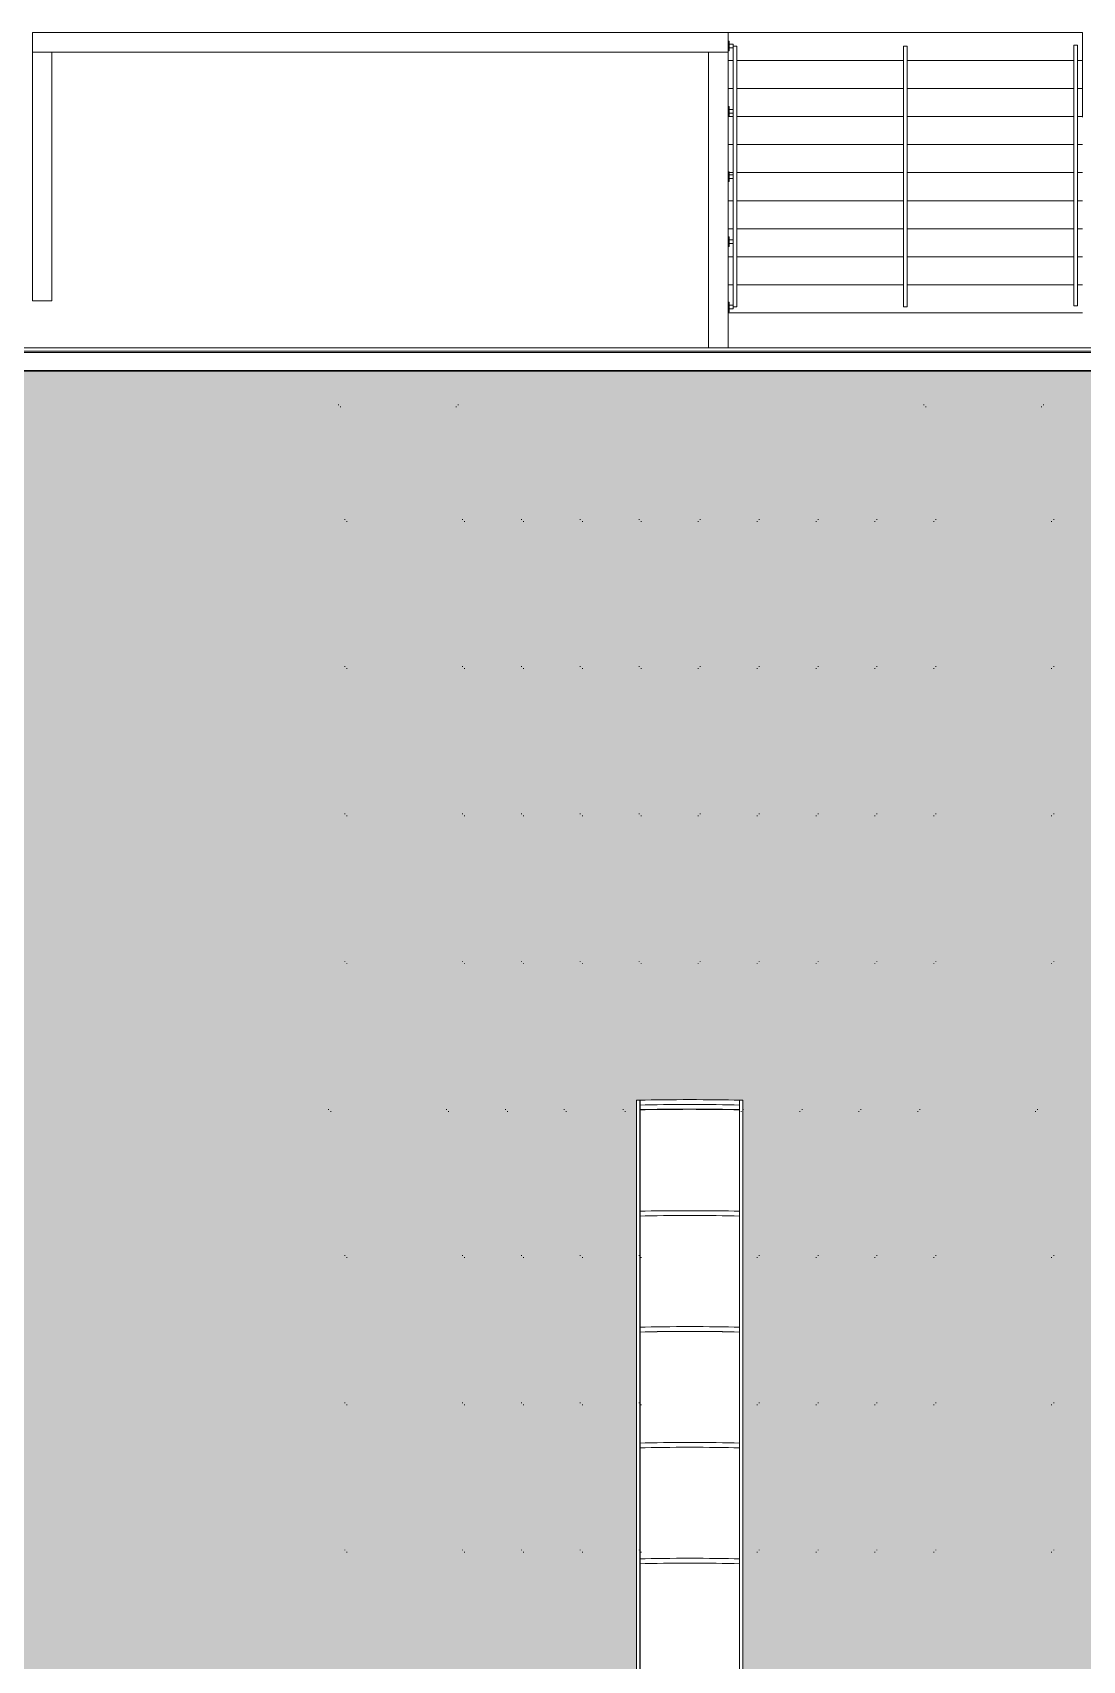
# Model space of a CAD drawing. Header units: metres. Extents: x -55 to 263, y -124 to 62.
# Drawn here: x 169.97 to 180.84, y 1.89 to 18.74 of the extents above; entities that cross this region are included whole.
import ezdxf

# ---------------------------------------------------------------- set-up
doc = ezdxf.new("R2010")
doc.units = ezdxf.units.M
doc.linetypes.add('01_Grid', pattern=[2.61, 1.8, -0.405, 0, -0.405])
for name, color, linetype, lineweight in [('0-1', 7, 'Continuous', 5), ('03EJES-1', 1, '01_Grid', 5), ('06MUREXT-1', 253, 'Continuous', 5), ('13CIVERT-1', 53, 'Continuous', 5), ('14HATCH-1', 10, 'Continuous', 5), ('46BANQ-1', 53, 'Continuous', 5), ('53BAPS-1', 53, 'Continuous', 5), ('54ESTRUCTURA-2', 9, 'Continuous', 30), ('54ESTRUCTURA-7', 213, 'Continuous', 9), ('54ESTRUCTURA-8', 255, 'Continuous', 9), ('55BARANDAL-1', 53, 'Continuous', 5), ('70LINEA-1', 254, 'Continuous', 5), ('70LINEA-4', 255, 'Continuous', 9), ('70LINEA-5', 213, 'Continuous', 9)]:
    doc.layers.add(name, color=color, linetype=linetype, lineweight=lineweight)

# ---------------------------------------------------------------- blocks, each defined once
blk = doc.blocks.new('Railing - Railing-7501738-A1 _ A250')
at = {"layer": '55BARANDAL-1'}
for p, q in [((178.985, 18.6), (179.023, 18.6)), ((178.985, 18.6), (178.985, 15.9)), ((179.023, 18.6), (179.023, 15.9)), ((179.023, 15.9), (178.985, 15.9))]:
    blk.add_line(p, q, dxfattribs=at)
blk = doc.blocks.new('Handrail Type - Handrail_Internal_-7501745-A1 _ A250')
at = {"layer": '55BARANDAL-1'}
for p, q in [((177.221, 18.6), (177.221, 15.9)), ((177.259, 15.9), (177.259, 18.6))]:
    blk.add_line(p, q, dxfattribs=at)
at = {"layer": '55BARANDAL-1', "flags": 128}
for points in [[(177.221, 18.6), (177.221, 18.6), (177.223, 18.6), (177.226, 18.6), (177.23, 18.6), (177.235, 18.6), (177.24, 18.6), (177.245, 18.6), (177.249, 18.6), (177.253, 18.6), (177.256, 18.6), (177.258, 18.6), (177.259, 18.6)], [(177.259, 15.9), (177.258, 15.9), (177.256, 15.9), (177.253, 15.9), (177.249, 15.9), (177.245, 15.9), (177.24, 15.9), (177.235, 15.9), (177.23, 15.9), (177.226, 15.9), (177.223, 15.9), (177.221, 15.9), (177.221, 15.9)]]:
    blk.add_lwpolyline(points, dxfattribs=at)
blk = doc.blocks.new('Handrail Type - Handrail_Internal_-V225-A1 _ A250')
at = {"layer": '55BARANDAL-1'}
for p, q in [((177.221, 18.583), (177.221, 17.941)), ((177.259, 18.6), (177.259, 15.9)), ((177.221, 17.908), (177.221, 17.266)), ((177.221, 17.233), (177.221, 16.591)), ((177.221, 16.558), (177.221, 15.916))]:
    blk.add_line(p, q, dxfattribs=at)
blk = doc.blocks.new('Support - Metal - CircularAIIG - Support - Metal - CircularAIIG-V226-A1 _ A250')
at = {"layer": '70LINEA-1'}
for p, q in [((-0.05, 0.07), (-0.05, 0.058)), ((0.05, 0.058), (-0.05, 0.058)), ((-0.019, 0.058), (-0.019, 0.019)), ((-0.016, 0.019), (0, 0.019)), ((0, 0.019), (0.019, 0.019)), ((0.019, 0.019), (0.019, 0.058)), ((0.05, 0.07), (0.05, 0.058))]:
    blk.add_line(p, q, dxfattribs=at)
blk = doc.blocks.new('Support - Metal - CircularAIIG - Support - Metal - CircularAIIG-V227-A1 _ A250')
at = {"layer": '55BARANDAL-1'}
for p, q in [((-0.05, 0.07), (-0.05, 0.058)), ((0.05, 0.058), (-0.05, 0.058)), ((-0.019, 0.058), (-0.019, 0.019)), ((-0.016, 0.019), (0, 0.019)), ((0, 0.019), (0.019, 0.019)), ((0.019, 0.019), (0.019, 0.058)), ((0.05, 0.07), (0.05, 0.058))]:
    blk.add_line(p, q, dxfattribs=at)
blk = doc.blocks.new('Railing - Railing-7501770-A1 _ A250')
at = {"layer": '55BARANDAL-1'}
for p, q in [((180.749, 18.61), (180.787, 18.61)), ((180.749, 18.61), (180.749, 15.91)), ((180.787, 18.61), (180.787, 15.91)), ((180.787, 15.91), (180.749, 15.91))]:
    blk.add_line(p, q, dxfattribs=at)
blk = doc.blocks.new('Support - Metal - CircularAIIG - Support - Metal - CircularAIIG-V228-A1 _ A250')
at = {"layer": '55BARANDAL-1'}
for p, q in [((-0.05, 0.07), (-0.05, 0.058)), ((0.05, 0.058), (-0.05, 0.058)), ((-0.019, 0.058), (-0.019, 0.019)), ((-0.019, 0.019), (0, 0.019)), ((0, 0.019), (0.019, 0.019)), ((0.019, 0.019), (0.019, 0.058)), ((0.05, 0.07), (0.05, 0.058))]:
    blk.add_line(p, q, dxfattribs=at)
blk = doc.blocks.new('22011_AR_rvt-1-A1 _ A250')
at = {"layer": '14HATCH-1'}
h = blk.add_hatch(color=256, dxfattribs=at)
h.paths.add_polyline_path([(194.783, -22.86), (194.93, -22.856), (194.926, -22.851), (194.92, -22.816), (194.797, -22.816), (194.787, -22.856)])
h.paths.add_polyline_path([(194.783, -15.245), (194.791, -15.254), (194.797, -15.288), (194.92, -15.288), (194.926, -15.236), (194.92, -15.201), (194.797, -15.201), (194.791, -15.236)])
h.paths.add_polyline_path([(194.783, -7.62), (194.791, -7.629), (194.797, -7.664), (194.92, -7.664), (194.926, -7.611), (194.92, -7.576), (194.797, -7.576), (194.791, -7.611)])
h.paths.add_polyline_path([(194.783, -0.005), (194.791, -0.014), (194.797, -0.048), (194.92, -0.048), (194.926, 0.004), (194.92, 0.039), (194.797, 0.039), (194.791, 0.004)])
h.paths.add_polyline_path([(194.783, 7.62), (194.791, 7.611), (194.797, 7.576), (194.92, 7.576), (194.926, 7.63), (194.92, 7.664), (194.797, 7.664), (194.791, 7.629)])
h.paths.add_polyline_path([(-12.05, -22.86), (-11.903, -22.855), (-11.908, -22.846), (-11.912, -22.816), (-12.036, -22.816), (-12.041, -22.851), (-12.05, -22.86)])
h.paths.add_polyline_path([(106.186, -22.86), (194.783, -22.855), (194.783, -22.808), (194.93, -22.808), (194.926, -15.296), (194.783, -15.296), (194.783, -15.193), (194.93, -15.193), (194.926, -7.672), (194.783, -7.672), (194.783, -7.568), (194.93, -7.568), (194.926, -0.056), (194.783, -0.056), (194.783, 0.047), (194.93, 0.047), (194.926, 7.568), (194.783, 7.568), (194.783, 7.672), (194.93, 7.672), (194.926, 14.807), (194.783, 14.807), (194.783, 14.825), (183.219, 14.825), (183.215, 13.745), (182.541, 13.745), (182.541, 15.24), (0.339, 15.24), (0.339, 13.745), (-0.339, 13.745), (-0.339, 14.825), (-11.898, 14.825), (-11.898, 14.807), (-12.05, 14.807), (-12.05, -22.808), (-11.898, -22.808), (-11.898, -22.86), (105.605, -22.86)])
h.paths.add_polyline_path([(18.467, -19.926), (17.913, -19.928), (17.727, -19.931), (17.727, 7.689), (18.165, 7.695), (18.631, 7.693), (18.827, 7.689), (18.827, -19.931), (18.468, -19.926)])
h.paths.add_polyline_path([(6.367, -19.927), (5.894, -19.926), (5.535, -19.925), (5.535, 7.689), (5.973, 7.695), (6.433, 7.693), (6.635, 7.689), (6.635, -19.931), (6.368, -19.927)])
h.paths.add_polyline_path([(30.751, -19.927), (30.278, -19.926), (29.919, -19.925), (29.919, 7.689), (30.357, 7.695), (30.817, 7.693), (31.019, 7.689), (31.019, -19.931), (30.752, -19.927)])
h.paths.add_polyline_path([(91.619, -19.926), (91.065, -19.928), (90.879, -19.928), (90.879, 7.689), (91.317, 7.695), (91.777, 7.693), (91.979, 7.689), (91.979, -19.931), (91.62, -19.926)])
h.paths.add_polyline_path([(152.579, -19.926), (152.025, -19.928), (151.839, -19.925), (151.839, 7.689), (152.277, 7.695), (152.737, 7.693), (152.939, 7.689), (152.939, -19.931), (152.58, -19.926)])
h.paths.add_polyline_path([(140.479, -19.927), (140.006, -19.926), (139.647, -19.928), (139.647, 7.689), (140.085, 7.695), (140.545, 7.693), (140.747, 7.689), (140.747, -19.931), (140.48, -19.927)])
h.paths.add_polyline_path([(42.851, -19.926), (42.297, -19.928), (42.111, -19.929), (42.111, 7.689), (42.549, 7.695), (43.009, 7.693), (43.211, 7.689), (43.211, -19.931), (42.852, -19.926)])
h.paths.add_polyline_path([(128.287, -19.927), (127.814, -19.926), (127.455, -19.925), (127.455, 7.689), (127.893, 7.695), (128.353, 7.693), (128.555, 7.689), (128.555, -19.931), (128.288, -19.927)])
h.paths.add_polyline_path([(55.043, -19.926), (54.489, -19.928), (54.303, -19.925), (54.303, 7.689), (54.741, 7.695), (55.201, 7.693), (55.403, 7.689), (55.403, -19.931), (55.044, -19.926)])
h.paths.add_polyline_path([(116.095, -19.927), (115.622, -19.926), (115.263, -19.928), (115.263, 7.689), (115.701, 7.695), (116.161, 7.693), (116.363, 7.689), (116.363, -19.931), (116.096, -19.927)])
h.paths.add_polyline_path([(67.327, -19.927), (66.854, -19.926), (66.495, -19.929), (66.495, 7.689), (66.933, 7.695), (67.393, 7.693), (67.595, 7.689), (67.595, -19.931), (67.328, -19.927)])
h.paths.add_polyline_path([(103.903, -19.927), (103.43, -19.926), (103.071, -19.925), (103.071, 7.689), (103.509, 7.695), (103.969, 7.693), (104.171, 7.689), (104.171, -19.931), (103.904, -19.927)])
h.paths.add_polyline_path([(79.519, -19.927), (79.046, -19.926), (78.687, -19.925), (78.687, 7.689), (79.125, 7.695), (79.585, 7.693), (79.787, 7.689), (79.787, -19.931), (79.52, -19.927)])
h.paths.add_polyline_path([(-6.011, -19.925), (-6.559, -19.929), (-6.657, -19.931), (-6.657, 7.689), (-6.219, 7.695), (-5.759, 7.693), (-5.557, 7.689), (-5.557, -19.931), (-5.932, -19.926), (-6.011, -19.925)])
h.paths.add_polyline_path([(177.142, -19.928), (176.606, -19.926), (176.223, -19.925), (176.223, 7.689), (176.661, 7.695), (177.121, 7.693), (177.323, 7.689), (177.323, -19.931), (177.143, -19.928)])
h.paths.add_polyline_path([(164.863, -19.927), (164.321, -19.926), (164.031, -19.927), (164.031, 7.689), (164.469, 7.695), (164.929, 7.693), (165.131, 7.689), (165.131, -19.931), (164.864, -19.927)])
h.paths.add_polyline_path([(-12.05, -15.245), (-12.041, -15.254), (-12.036, -15.288), (-11.912, -15.288), (-11.902, -15.248), (-11.898, -15.245), (-11.907, -15.236), (-11.912, -15.201), (-12.036, -15.201), (-12.045, -15.24)])
h.paths.add_polyline_path([(-12.041, -15.296), (-12.05, -15.296), (-12.05, -15.193), (-11.898, -15.193), (-11.898, -15.296), (-12.036, -15.296)])
h.paths.add_polyline_path([(-12.05, -7.62), (-12.041, -7.629), (-12.036, -7.664), (-11.912, -7.664), (-11.901, -7.623), (-11.901, -7.617), (-11.907, -7.611), (-11.912, -7.576), (-12.036, -7.576), (-12.041, -7.611)])
h.paths.add_polyline_path([(-12.05, -7.672), (-12.05, -7.568), (-11.898, -7.568), (-11.901, -7.672), (-12.041, -7.672)])
h.paths.add_polyline_path([(-12.05, -0.005), (-12.041, -0.014), (-12.036, -0.048), (-11.912, -0.048), (-11.901, -0.008), (-11.901, -0.002), (-11.907, 0.004), (-11.912, 0.039), (-12.036, 0.039), (-12.045, 0)])
h.paths.add_polyline_path([(-12.041, -0.056), (-12.05, -0.056), (-12.05, 0.047), (-11.898, 0.047), (-11.898, -0.056), (-12.036, -0.056)])
h.paths.add_polyline_path([(-12.05, 7.62), (-12.041, 7.611), (-12.036, 7.576), (-11.912, 7.576), (-11.907, 7.611), (-11.898, 7.62), (-11.907, 7.63), (-11.912, 7.664), (-12.036, 7.664), (-12.041, 7.629)])
h.paths.add_polyline_path([(-12.041, 7.568), (-12.05, 7.568), (-12.05, 7.672), (-11.898, 7.672), (-11.898, 7.568), (-12.036, 7.568)])
h.paths.add_polyline_path([(194.92, 14.815), (194.92, 14.825), (194.795, 14.825), (194.797, 14.815), (194.906, 14.815)])
h.paths.add_polyline_path([(-12.036, 14.815), (-11.912, 14.815), (-11.912, 14.825), (-12.037, 14.825)])
at = {"layer": '06MUREXT-1'}
for p, q in [((169.97, 18.74), (177.17, 18.74)), ((169.97, 18.538), (169.97, 18.74)), ((177.17, 18.538), (177.17, 18.74)), ((177.17, 18.538), (169.97, 18.538)), ((176.968, 15.476), (176.968, 18.538)), ((176.968, 18.538), (177.17, 18.538)), ((177.17, 18.538), (177.17, 15.476))]:
    blk.add_line(p, q, dxfattribs=at)
at = {"layer": '13CIVERT-1'}
for p, q in [((180.838, 18.74), (177.17, 18.74)), ((180.838, 18.74), (177.17, 18.74)), ((180.838, 18.74), (180.838, 18.45)), ((177.221, 18.45), (177.17, 18.45)), ((177.221, 18.45), (177.17, 18.45)), ((178.985, 18.45), (177.259, 18.45)), ((178.985, 18.45), (177.259, 18.45)), ((180.749, 18.45), (179.023, 18.45)), ((180.749, 18.45), (179.023, 18.45)), ((180.838, 18.45), (180.787, 18.45)), ((180.838, 18.45), (180.787, 18.45)), ((180.838, 18.45), (180.838, 18.16)), ((177.221, 18.16), (177.17, 18.16)), ((177.221, 18.16), (177.17, 18.16)), ((178.985, 18.16), (177.259, 18.16)), ((178.985, 18.16), (177.259, 18.16)), ((180.749, 18.16), (179.023, 18.16)), ((180.749, 18.16), (179.023, 18.16)), ((180.838, 18.16), (180.787, 18.16)), ((180.838, 18.16), (180.787, 18.16)), ((180.838, 18.16), (180.838, 17.87)), ((177.221, 17.87), (177.17, 17.87)), ((177.221, 17.87), (177.17, 17.87)), ((178.985, 17.87), (177.259, 17.87)), ((178.985, 17.87), (177.259, 17.87)), ((180.749, 17.87), (179.023, 17.87)), ((180.749, 17.87), (179.023, 17.87)), ((180.838, 17.87), (180.787, 17.87)), ((180.838, 17.87), (180.787, 17.87)), ((180.838, 17.87), (180.838, 17.863)), ((177.221, 17.58), (177.17, 17.58)), ((177.221, 17.58), (177.17, 17.58)), ((178.985, 17.58), (177.259, 17.58)), ((178.985, 17.58), (177.259, 17.58)), ((180.749, 17.58), (179.023, 17.58)), ((180.749, 17.58), (179.023, 17.58)), ((180.838, 17.58), (180.787, 17.58)), ((180.838, 17.58), (180.787, 17.58)), ((177.221, 17.29), (177.182, 17.29)), ((177.221, 17.29), (177.182, 17.29)), ((178.985, 17.29), (177.259, 17.29)), ((178.985, 17.29), (177.259, 17.29)), ((180.749, 17.29), (179.023, 17.29)), ((180.749, 17.29), (179.023, 17.29)), ((180.838, 17.29), (180.787, 17.29)), ((180.838, 17.29), (180.787, 17.29)), ((177.221, 17), (177.17, 17)), ((177.221, 17), (177.17, 17)), ((178.985, 17), (177.259, 17)), ((178.985, 17), (177.259, 17)), ((180.749, 17), (179.023, 17)), ((180.749, 17), (179.023, 17)), ((180.838, 17), (180.787, 17)), ((180.838, 17), (180.787, 17)), ((177.221, 16.71), (177.17, 16.71)), ((177.221, 16.71), (177.17, 16.71)), ((178.985, 16.71), (177.259, 16.71)), ((178.985, 16.71), (177.259, 16.71)), ((180.749, 16.71), (179.023, 16.71)), ((180.749, 16.71), (179.023, 16.71)), ((180.838, 16.71), (180.787, 16.71)), ((180.838, 16.71), (180.787, 16.71)), ((177.221, 16.42), (177.17, 16.42)), ((177.221, 16.42), (177.17, 16.42)), ((178.985, 16.42), (177.259, 16.42)), ((178.985, 16.42), (177.259, 16.42)), ((180.749, 16.42), (179.023, 16.42)), ((180.749, 16.42), (179.023, 16.42)), ((180.838, 16.42), (180.787, 16.42)), ((180.838, 16.42), (180.787, 16.42)), ((177.221, 16.13), (177.17, 16.13)), ((177.221, 16.13), (177.17, 16.13)), ((178.985, 16.13), (177.259, 16.13)), ((178.985, 16.13), (177.259, 16.13)), ((180.749, 16.13), (179.023, 16.13)), ((180.749, 16.13), (179.023, 16.13)), ((180.838, 16.13), (180.787, 16.13)), ((180.838, 16.13), (180.787, 16.13)), ((180.838, 15.84), (177.17, 15.84))]:
    blk.add_line(p, q, dxfattribs=at)
at = {"layer": '46BANQ-1'}
blk.add_line((180.838, 15.84), (177.17, 15.84), dxfattribs=at)
at = {"layer": '53BAPS-1'}
for p, q in [((0.339, 15.476), (182.541, 15.476)), ((0.339, 15.442), (182.541, 15.442)), ((0.339, 15.43), (182.541, 15.43)), ((0.339, 15.242), (182.541, 15.242))]:
    blk.add_line(p, q, dxfattribs=at)
at = {"layer": '54ESTRUCTURA-2'}
blk.add_line((0.339, 15.24), (182.541, 15.24), dxfattribs=at)
at = {"layer": '55BARANDAL-1', "rotation": 90}
for name, p in [('Support - Metal - CircularAIIG - Support - Metal - CircularAIIG-V226-A1 _ A250', (177.24, 18.6)), ('Support - Metal - CircularAIIG - Support - Metal - CircularAIIG-V226-A1 _ A250', (177.24, 17.925)), ('Support - Metal - CircularAIIG - Support - Metal - CircularAIIG-V227-A1 _ A250', (177.24, 17.25)), ('Support - Metal - CircularAIIG - Support - Metal - CircularAIIG-V227-A1 _ A250', (177.24, 16.575)), ('Support - Metal - CircularAIIG - Support - Metal - CircularAIIG-V228-A1 _ A250', (177.24, 15.9))]:
    blk.add_blockref(name, p, dxfattribs=at)
at = {"layer": '55BARANDAL-1'}
for name in ['Handrail Type - Handrail_Internal_-7501745-A1 _ A250', 'Handrail Type - Handrail_Internal_-V225-A1 _ A250', 'Railing - Railing-7501738-A1 _ A250', 'Railing - Railing-7501770-A1 _ A250']:
    blk.add_blockref(name, (0, 0), dxfattribs=at)
blk = doc.blocks.new('JN-103 - JN-103-V443-A1 _ A250')
at = {"layer": '54ESTRUCTURA-7'}
for p, q in [((173.202, 3.037), (173.202, 3.031)), ((174.421, 3.037), (174.421, 3.031)), ((175.031, 3.037), (175.031, 3.031)), ((175.64, 3.037), (175.64, 3.031)), ((176.25, 3.037), (176.25, 3.031)), ((177.492, 3.031), (177.492, 3.037)), ((178.102, 3.031), (178.102, 3.037)), ((178.711, 3.031), (178.711, 3.037)), ((179.321, 3.031), (179.321, 3.037)), ((180.54, 3.031), (180.54, 3.037)), ((173.223, 3.016), (173.223, 3.01)), ((174.442, 3.016), (174.442, 3.01)), ((175.052, 3.016), (175.052, 3.01)), ((175.661, 3.016), (175.661, 3.01)), ((176.271, 3.016), (176.271, 3.01)), ((177.471, 3.01), (177.471, 3.016)), ((178.081, 3.01), (178.081, 3.016)), ((178.69, 3.01), (178.69, 3.016)), ((179.3, 3.01), (179.3, 3.016)), ((180.519, 3.01), (180.519, 3.016))]:
    blk.add_line(p, q, dxfattribs=at)
blk = doc.blocks.new('JN-103 - JN-103-V444-A1 _ A250')
at = {"layer": '54ESTRUCTURA-7'}
for p, q in [((173.202, 4.561), (173.202, 4.555)), ((174.421, 4.561), (174.421, 4.555)), ((175.031, 4.561), (175.031, 4.555)), ((175.64, 4.561), (175.64, 4.555)), ((176.25, 4.561), (176.25, 4.555)), ((177.492, 4.555), (177.492, 4.561)), ((178.102, 4.555), (178.102, 4.561)), ((178.711, 4.555), (178.711, 4.561)), ((179.321, 4.555), (179.321, 4.561)), ((180.54, 4.555), (180.54, 4.561)), ((173.223, 4.54), (173.223, 4.534)), ((174.442, 4.54), (174.442, 4.534)), ((175.052, 4.54), (175.052, 4.534)), ((175.661, 4.54), (175.661, 4.534)), ((176.271, 4.54), (176.271, 4.534)), ((177.471, 4.534), (177.471, 4.54)), ((178.081, 4.534), (178.081, 4.54)), ((178.69, 4.534), (178.69, 4.54)), ((179.3, 4.534), (179.3, 4.54)), ((180.519, 4.534), (180.519, 4.54))]:
    blk.add_line(p, q, dxfattribs=at)
blk = doc.blocks.new('JN-103 - JN-103-V445-A1 _ A250')
at = {"layer": '54ESTRUCTURA-7'}
for p, q in [((173.202, 6.085), (173.202, 6.079)), ((174.421, 6.085), (174.421, 6.079)), ((175.031, 6.085), (175.031, 6.079)), ((175.64, 6.085), (175.64, 6.079)), ((176.25, 6.085), (176.25, 6.079)), ((177.492, 6.079), (177.492, 6.085)), ((178.102, 6.079), (178.102, 6.085)), ((178.711, 6.079), (178.711, 6.085)), ((179.321, 6.079), (179.321, 6.085)), ((180.54, 6.079), (180.54, 6.085)), ((173.223, 6.064), (173.223, 6.058)), ((174.442, 6.064), (174.442, 6.058)), ((175.052, 6.064), (175.052, 6.058)), ((175.661, 6.064), (175.661, 6.058)), ((176.271, 6.064), (176.271, 6.058)), ((177.471, 6.058), (177.471, 6.064)), ((178.081, 6.058), (178.081, 6.064)), ((178.69, 6.058), (178.69, 6.064)), ((179.3, 6.058), (179.3, 6.064)), ((180.519, 6.058), (180.519, 6.064))]:
    blk.add_line(p, q, dxfattribs=at)
blk = doc.blocks.new('JN-201 - JN-201-V452-A1 _ A250')
at = {"layer": '54ESTRUCTURA-7'}
for p, q in [((173.202, 10.657), (173.202, 10.651)), ((173.223, 10.636), (173.223, 10.63)), ((174.421, 10.657), (174.421, 10.651)), ((174.442, 10.636), (174.442, 10.63)), ((175.031, 10.657), (175.031, 10.651)), ((175.052, 10.636), (175.052, 10.63)), ((175.64, 10.657), (175.64, 10.651)), ((175.661, 10.636), (175.661, 10.63)), ((176.25, 10.657), (176.25, 10.651)), ((176.271, 10.636), (176.271, 10.63)), ((176.861, 10.63), (176.861, 10.636)), ((176.882, 10.651), (176.882, 10.657)), ((177.471, 10.63), (177.471, 10.636)), ((177.492, 10.651), (177.492, 10.657)), ((178.081, 10.63), (178.081, 10.636)), ((178.102, 10.651), (178.102, 10.657)), ((178.69, 10.63), (178.69, 10.636)), ((178.711, 10.651), (178.711, 10.657)), ((179.3, 10.63), (179.3, 10.636)), ((179.321, 10.651), (179.321, 10.657)), ((180.519, 10.63), (180.519, 10.636)), ((180.54, 10.651), (180.54, 10.657))]:
    blk.add_line(p, q, dxfattribs=at)
blk = doc.blocks.new('JN-201 - JN-201-V453-A1 _ A250')
at = {"layer": '54ESTRUCTURA-7'}
for p, q in [((173.202, 12.181), (173.202, 12.175)), ((173.223, 12.16), (173.223, 12.154)), ((174.421, 12.181), (174.421, 12.175)), ((174.442, 12.16), (174.442, 12.154)), ((175.031, 12.181), (175.031, 12.175)), ((175.052, 12.16), (175.052, 12.154)), ((175.64, 12.181), (175.64, 12.175)), ((175.661, 12.16), (175.661, 12.154)), ((176.25, 12.181), (176.25, 12.175)), ((176.271, 12.16), (176.271, 12.154)), ((176.861, 12.154), (176.861, 12.16)), ((176.882, 12.175), (176.882, 12.181)), ((177.471, 12.154), (177.471, 12.16)), ((177.492, 12.175), (177.492, 12.181)), ((178.081, 12.154), (178.081, 12.16)), ((178.102, 12.175), (178.102, 12.181)), ((178.69, 12.154), (178.69, 12.16)), ((178.711, 12.175), (178.711, 12.181)), ((179.3, 12.154), (179.3, 12.16)), ((179.321, 12.175), (179.321, 12.181)), ((180.519, 12.154), (180.519, 12.16)), ((180.54, 12.175), (180.54, 12.181))]:
    blk.add_line(p, q, dxfattribs=at)
blk = doc.blocks.new('JN-201 - JN-201-V454-A1 _ A250')
at = {"layer": '54ESTRUCTURA-7'}
for p, q in [((173.202, 13.704), (173.202, 13.697)), ((173.223, 13.683), (173.223, 13.677)), ((174.421, 13.704), (174.421, 13.697)), ((174.442, 13.683), (174.442, 13.677)), ((175.031, 13.704), (175.031, 13.697)), ((175.052, 13.683), (175.052, 13.677)), ((175.64, 13.704), (175.64, 13.697)), ((175.661, 13.683), (175.661, 13.677)), ((176.25, 13.704), (176.25, 13.697)), ((176.271, 13.683), (176.271, 13.677)), ((176.861, 13.677), (176.861, 13.683)), ((176.882, 13.697), (176.882, 13.704)), ((177.471, 13.677), (177.471, 13.683)), ((177.492, 13.697), (177.492, 13.704)), ((178.081, 13.677), (178.081, 13.683)), ((178.102, 13.697), (178.102, 13.704)), ((178.69, 13.677), (178.69, 13.683)), ((178.711, 13.697), (178.711, 13.704)), ((179.3, 13.677), (179.3, 13.683)), ((179.321, 13.697), (179.321, 13.704)), ((180.519, 13.677), (180.519, 13.683)), ((180.54, 13.697), (180.54, 13.704))]:
    blk.add_line(p, q, dxfattribs=at)
blk = doc.blocks.new('JN-201 - JN-201-V455-A1 _ A250')
at = {"layer": '54ESTRUCTURA-7'}
for p, q in [((173.202, 9.127), (173.202, 9.121)), ((173.223, 9.106), (173.223, 9.1)), ((174.421, 9.127), (174.421, 9.121)), ((174.442, 9.106), (174.442, 9.1)), ((175.031, 9.127), (175.031, 9.121)), ((175.052, 9.106), (175.052, 9.1)), ((175.64, 9.127), (175.64, 9.121)), ((175.661, 9.106), (175.661, 9.1)), ((176.25, 9.127), (176.25, 9.121)), ((176.271, 9.106), (176.271, 9.1)), ((176.861, 9.1), (176.861, 9.106)), ((176.882, 9.121), (176.882, 9.127)), ((177.471, 9.1), (177.471, 9.106)), ((177.492, 9.121), (177.492, 9.127)), ((178.081, 9.1), (178.081, 9.106)), ((178.102, 9.121), (178.102, 9.127)), ((178.69, 9.1), (178.69, 9.106)), ((178.711, 9.121), (178.711, 9.127)), ((179.3, 9.1), (179.3, 9.106)), ((179.321, 9.121), (179.321, 9.127)), ((180.519, 9.1), (180.519, 9.106)), ((180.54, 9.121), (180.54, 9.127))]:
    blk.add_line(p, q, dxfattribs=at)
blk = doc.blocks.new('JP-203 - JP-203-V464-A1 _ A250')
at = {"layer": '54ESTRUCTURA-7'}
for p, q in [((173.035, 7.597), (173.035, 7.59)), ((174.254, 7.597), (174.254, 7.59)), ((174.864, 7.597), (174.864, 7.59)), ((175.473, 7.597), (175.473, 7.59)), ((176.083, 7.597), (176.083, 7.59)), ((177.325, 7.59), (177.325, 7.597)), ((177.935, 7.59), (177.935, 7.597)), ((178.544, 7.59), (178.544, 7.597)), ((179.154, 7.59), (179.154, 7.597)), ((180.373, 7.59), (180.373, 7.597)), ((173.056, 7.576), (173.056, 7.569)), ((174.275, 7.576), (174.275, 7.569)), ((174.885, 7.576), (174.885, 7.569)), ((175.494, 7.576), (175.494, 7.569)), ((176.104, 7.576), (176.104, 7.569)), ((177.304, 7.569), (177.304, 7.576)), ((177.914, 7.569), (177.914, 7.576)), ((178.523, 7.569), (178.523, 7.576)), ((179.133, 7.569), (179.133, 7.576)), ((180.352, 7.569), (180.352, 7.576))]:
    blk.add_line(p, q, dxfattribs=at)
blk = doc.blocks.new('JP-604 - JP-604-1565153-A1 _ A250')
at = {"layer": '54ESTRUCTURA-7'}
for p, q in [((154.812, 14.889), (154.812, 14.882)), ((154.832, 14.868), (154.832, 14.862)), ((156.031, 14.862), (156.031, 14.868)), ((156.052, 14.882), (156.052, 14.889))]:
    blk.add_line(p, q, dxfattribs=at)
blk = doc.blocks.new('JP-605 - JP-605-1693085-A1 _ A250')
at = {"layer": '54ESTRUCTURA-7'}
for p, q in [((148.752, 14.889), (148.752, 14.882)), ((148.773, 14.868), (148.773, 14.862)), ((149.972, 14.862), (149.972, 14.868)), ((149.993, 14.882), (149.993, 14.889))]:
    blk.add_line(p, q, dxfattribs=at)
blk = doc.blocks.new('DOMO TIPO CAÑON - DOMO TIPO CAÑON-V514-A1 _ A250')
at = {"layer": '70LINEA-5'}
for p, q in [((176.223, 7.689), (176.257, 7.69)), ((176.223, -19.931), (176.223, 7.689)), ((176.257, 7.69), (176.259, 7.69)), ((176.257, -19.931), (176.257, 7.69)), ((176.259, -19.931), (176.259, 7.69)), ((177.287, 7.69), (177.289, 7.69)), ((177.287, -19.931), (177.287, 7.69)), ((177.289, 7.69), (177.323, 7.689)), ((177.289, -19.931), (177.289, 7.69)), ((177.323, -19.931), (177.323, 7.689))]:
    blk.add_line(p, q, dxfattribs=at)
for centre, major_axis, start_param, end_param in [((176.773, 7.672), (0.778, 0), 0.844123, 2.297481), ((176.773, 7.622), (0.778, 0), 0.844123, 2.297481), ((176.773, 7.622), (0.775, 0), 0.840815, 2.30079), ((176.773, 7.575), (0.775, 0), 0.840815, 2.30079), ((176.773, 7.572), (0.775, 0), 0.844369, 2.30079), ((176.773, 6.523), (0.778, 0), 0.844123, 2.297481), ((176.773, 6.473), (0.778, 0), 0.844123, 2.297481), ((176.773, 6.473), (0.775, 0), 0.844369, 2.30079), ((176.773, 5.323), (0.778, 0), 0.844123, 2.297481), ((176.773, 5.273), (0.778, 0), 0.844123, 2.297481), ((176.773, 5.273), (0.775, 0), 0.844369, 2.30079), ((176.773, 4.124), (0.778, 0), 0.844123, 2.297481), ((176.773, 4.074), (0.778, 0), 0.844123, 2.297481), ((176.773, 4.074), (0.775, 0), 0.844369, 2.30079), ((176.773, 2.925), (0.778, 0), 0.844123, 2.297481), ((176.773, 2.875), (0.778, 0), 0.844123, 2.297481), ((176.773, 2.875), (0.775, 0), 0.844369, 2.30079)]:
    blk.add_ellipse(centre, major_axis=major_axis, ratio=0.029987, start_param=start_param, end_param=end_param, dxfattribs=at)
blk = doc.blocks.new('22011_ST_rvt-1-A1 _ A250')
at = {"layer": '70LINEA-4'}
for p, q in [((169.97, 15.962), (169.97, 18.538)), ((170.17, 18.538), (170.17, 15.962)), ((169.97, 15.962), (170.17, 15.962))]:
    blk.add_line(p, q, dxfattribs=at)
at = {"layer": '54ESTRUCTURA-8'}
for name, p in [('JP-605 - JP-605-1693085-A1 _ A250', (24.384, 0)), ('JP-604 - JP-604-1565153-A1 _ A250', (24.384, 0)), ('JN-201 - JN-201-V454-A1 _ A250', (0, 0)), ('JN-201 - JN-201-V453-A1 _ A250', (0, 0)), ('JN-201 - JN-201-V452-A1 _ A250', (0, 0)), ('JN-201 - JN-201-V455-A1 _ A250', (0, 0)), ('JP-203 - JP-203-V464-A1 _ A250', (0, 0)), ('JN-103 - JN-103-V445-A1 _ A250', (0, 0)), ('JN-103 - JN-103-V444-A1 _ A250', (0, 0)), ('JN-103 - JN-103-V443-A1 _ A250', (0, 0))]:
    blk.add_blockref(name, p, dxfattribs=at)
at = {"layer": '70LINEA-4'}
blk.add_blockref('DOMO TIPO CAÑON - DOMO TIPO CAÑON-V514-A1 _ A250', (0, 0), dxfattribs=at)

msp = doc.modelspace()

# ---------------------------------------------------------------- linework, layer by layer
at = {"layer": '03EJES-1'}
msp.add_line((195.072, 15.242), (-50.456, 15.242), dxfattribs=at)

# ---------------------------------------------------------------- block references
at = {"layer": '0-1'}
for name in ['22011_AR_rvt-1-A1 _ A250', '22011_ST_rvt-1-A1 _ A250']:
    msp.add_blockref(name, (0, 0), dxfattribs=at)

doc.saveas('drawing.dxf')
